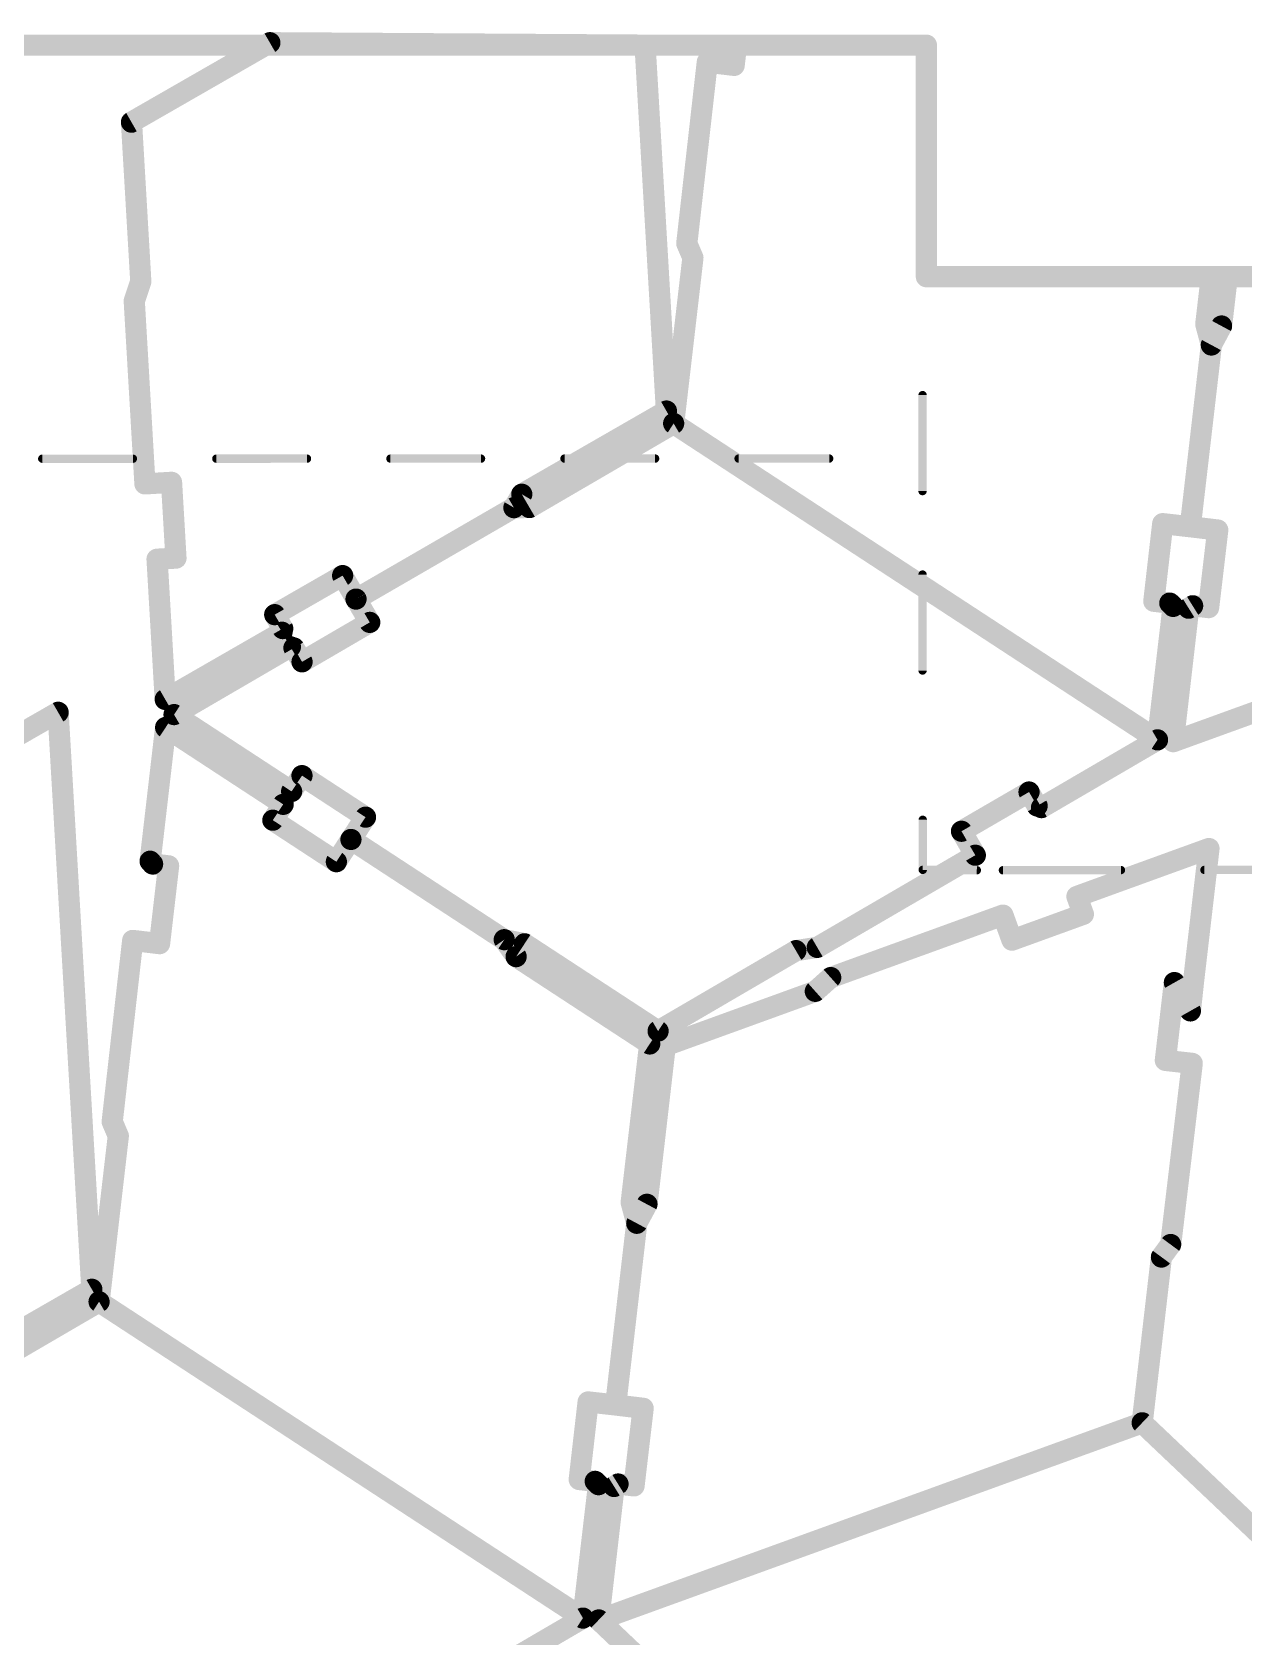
# Model space of a CAD drawing. Extents: x -0.1 to 87.3, y -0.2 to 54.9.
# Drawn here: x 53.95 to 68.46, y 35.63 to 54.86 of the extents above; entities that cross this region are included whole.
import ezdxf

# ---------------------------------------------------------------- set-up
doc = ezdxf.new("R2010")
doc.units = 0
doc.layers.add('115', color=53, linetype='CONTINUOUS')

msp = doc.modelspace()

# ---------------------------------------------------------------- linework, layer by layer
at = {"layer": '115'}
for points, const_width in [([(61.2881, 54.7), (53.0902, 54.7)], 0.254), ([(55.1358, 53.7771), (56.7937, 54.7294)], 0.254), ([(56.7937, 54.7294), (61.2881, 54.7)], 0.254), ([(62.3836, 54.7), (61.2881, 54.7)], 0.254), ([(61.2881, 54.7), (61.5444, 50.3158)], 0.254), ([(62.3554, 54.4574), (62.3836, 54.7)], 0.254), ([(64.6583, 54.7), (62.3836, 54.7)], 0.254), ([(64.6583, 51.925), (64.6583, 54.7)], 0.254), ([(61.7881, 52.3241), (62.0337, 54.4961)], 0.254), ([(62.0337, 54.4961), (62.3554, 54.4574)], 0.254), ([(55.2474, 51.8685), (55.1358, 53.7771)], 0.254), ([(61.8614, 52.1525), (61.7881, 52.3241)], 0.254), ([(61.6308, 50.1666), (61.8614, 52.1525)], 0.254), ([(55.169, 51.6335), (55.2474, 51.8685)], 0.254), ([(68.0716, 51.925), (64.6583, 51.925)], 0.254), ([(68.0716, 51.925), (68.0052, 51.3565)], 0.254), ([(68.2624, 51.925), (68.0716, 51.925)], 0.254), ([(68.2624, 51.925), (68.1943, 51.3345)], 0.254), ([(72.5675, 51.925), (68.2624, 51.925)], 0.254), ([(55.2971, 49.4427), (55.169, 51.6335)], 0.254), ([(68.0052, 51.3565), (68.072, 51.1067)], 0.254), ([(68.1943, 51.3345), (68.072, 51.1067)], 0.254), ([(68.072, 51.1067), (67.8192, 48.9291)], 0.254), ([(61.5444, 50.3158), (59.8114, 49.3188)], 0.254), ([(64.6125, 50.5062), (64.6125, 49.3562)], 0.1), ([(61.6308, 50.1666), (59.9037, 49.1594)], 0.254), ([(67.427, 46.3756), (61.6308, 50.1666)], 0.254), ([(54.067, 49.7444), (55.1524, 49.7446)], 0.1), ([(56.1524, 49.7448), (57.2378, 49.745)], 0.1), ([(58.2378, 49.7452), (59.3232, 49.7455)], 0.1), ([(60.3232, 49.7457), (61.4086, 49.7459)], 0.1), ([(62.4086, 49.7461), (63.494, 49.7463)], 0.1), ([(55.6157, 49.4613), (55.2971, 49.4427)], 0.254), ([(55.6687, 48.5533), (55.6157, 49.4613)], 0.254), ([(59.8114, 49.3188), (59.7171, 49.1578)], 0.254), ([(59.7171, 49.1578), (57.8257, 48.0622)], 0.254), ([(59.9037, 49.1594), (59.7171, 49.1578)], 0.254), ([(67.4896, 48.9661), (67.3829, 48.0362)], 0.254), ([(67.8192, 48.9291), (67.4896, 48.9661)], 0.254), ([(67.8192, 48.9291), (68.1486, 48.8896)], 0.254), ([(68.1486, 48.8896), (68.0394, 47.96)], 0.254), ([(55.4422, 48.54), (55.6687, 48.5533)], 0.254), ([(55.5402, 46.8602), (55.4422, 48.54)], 0.254), ([(67.616, 46.3536), (74.1266, 48.716)], 0.254), ([(57.6653, 48.3437), (56.8517, 47.8757)], 0.254), ([(57.8257, 48.0622), (57.6653, 48.3437)], 0.254), ([(64.6125, 48.3562), (64.6125, 47.2062)], 0.1), ([(57.8257, 48.0622), (57.99, 47.783)], 0.254), ([(67.3829, 48.0362), (67.5745, 48.0139)], 0.254), ([(67.6139, 47.9744), (67.427, 46.3756)], 0.254), ([(67.5745, 48.0139), (67.6139, 47.9744)], 0.254), ([(67.8004, 47.9528), (67.616, 46.3536)], 0.254), ([(67.8478, 47.9822), (67.8004, 47.9528)], 0.254), ([(68.0394, 47.96), (67.8478, 47.9822)], 0.254), ([(56.8517, 47.8757), (56.9479, 47.7085)], 0.254), ([(57.99, 47.783), (57.1792, 47.3102)], 0.254), ([(56.9389, 47.6648), (55.5402, 46.8602)], 0.254), ([(56.9479, 47.7085), (56.9389, 47.6648)], 0.254), ([(57.0397, 47.4908), (55.6458, 46.6779)], 0.254), ([(57.0821, 47.4768), (57.0397, 47.4908)], 0.254), ([(57.1792, 47.3102), (57.0821, 47.4768)], 0.254), ([(52.8609, 45.9041), (54.2568, 46.7057)], 0.254), ([(54.2568, 46.7057), (54.6611, 39.7916)], 0.254), ([(55.6458, 46.6779), (57.0542, 45.757)], 0.254), ([(55.359, 44.9211), (55.5451, 46.5239)], 0.254), ([(55.5451, 46.5239), (56.9532, 45.6027)], 0.254), ([(66.0371, 45.5635), (67.427, 46.3756)], 0.254), ([(57.0542, 45.757), (57.1784, 45.9469)], 0.254), ([(57.1784, 45.9469), (57.9396, 45.449)], 0.254), ([(65.0787, 45.28), (65.8879, 45.7504)], 0.254), ([(65.8879, 45.7504), (65.9851, 45.5838)], 0.254), ([(56.9532, 45.6027), (56.829, 45.4128)], 0.254), ([(57.9396, 45.449), (57.7649, 45.182)], 0.254), ([(65.9851, 45.5838), (66.0371, 45.5635)], 0.254), ([(56.829, 45.4128), (57.5902, 44.9149)], 0.254), ([(64.6148, 44.8176), (64.6148, 45.4176)], 0.1), ([(65.2447, 44.9928), (65.0787, 45.28)], 0.254), ([(57.5902, 44.9149), (57.7649, 45.182)], 0.254), ([(57.7649, 45.182), (59.6015, 43.9807)], 0.254), ([(68.0434, 45.0731), (66.4616, 44.4989)], 0.254), ([(67.8573, 43.4702), (68.0434, 45.0731)], 0.254), ([(55.3888, 44.8879), (55.359, 44.9211)], 0.254), ([(55.5804, 44.8656), (55.3888, 44.8879)], 0.254), ([(63.351, 43.8885), (65.2447, 44.9928)], 0.254), ([(55.4721, 43.9333), (55.5804, 44.8656)], 0.254), ([(65.2625, 44.8125), (64.6148, 44.8176)], 0.1), ([(65.575, 44.8125), (66.989, 44.8148)], 0.1), ([(67.989, 44.8165), (69.403, 44.8188)], 0.1), ([(66.4616, 44.4989), (66.539, 44.2856)], 0.254), ([(65.5752, 44.2753), (63.5122, 43.5268)], 0.254), ([(65.684, 43.9753), (65.5752, 44.2753)], 0.254), ([(66.539, 44.2856), (65.684, 43.9753)], 0.254), ([(54.9048, 41.8), (55.1504, 43.9719)], 0.254), ([(55.1504, 43.9719), (55.4721, 43.9333)], 0.254), ([(59.6015, 43.9807), (59.7437, 43.7779)], 0.254), ([(59.6015, 43.9807), (59.8444, 43.9318)], 0.254), ([(59.8444, 43.9318), (61.4444, 42.8853)], 0.254), ([(59.7437, 43.7779), (61.3437, 42.7313)], 0.254), ([(61.4444, 42.8853), (63.0953, 43.8496)], 0.254), ([(63.0953, 43.8496), (63.351, 43.8885)], 0.254), ([(63.5122, 43.5268), (63.3274, 43.3618)], 0.254), ([(63.3274, 43.3618), (61.5302, 42.7097)], 0.254), ([(67.5209, 42.5346), (67.6291, 43.4669)], 0.254), ([(67.6291, 43.4669), (67.8207, 43.1272)], 0.254), ([(67.8207, 43.1272), (67.8573, 43.4702)], 0.254), ([(61.3437, 42.7313), (61.122, 40.8324)], 0.254), ([(61.5302, 42.7097), (61.311, 40.8104)], 0.254), ([(67.8429, 42.4985), (67.5209, 42.5346)], 0.254), ([(67.5845, 40.3281), (67.8429, 42.4985)], 0.254), ([(54.9781, 41.6284), (54.9048, 41.8)], 0.254), ([(54.7475, 39.6424), (54.9781, 41.6284)], 0.254), ([(61.122, 40.8324), (61.1887, 40.5826)], 0.254), ([(61.311, 40.8104), (61.1887, 40.5826)], 0.254), ([(61.1887, 40.5826), (60.936, 38.405)], 0.254), ([(67.4738, 40.1778), (67.5845, 40.3281)], 0.254), ([(67.2433, 38.1919), (67.4738, 40.1778)], 0.254), ([(54.6611, 39.7916), (52.9281, 38.7947)], 0.254), ([(54.7475, 39.6424), (53.0204, 38.6353)], 0.254), ([(60.5437, 35.8514), (54.7475, 39.6424)], 0.254), ([(60.6063, 38.442), (60.4996, 37.5121)], 0.254), ([(60.936, 38.405), (60.6063, 38.442)], 0.254), ([(60.936, 38.405), (61.2653, 38.3655)], 0.254), ([(61.2653, 38.3655), (61.1561, 37.4358)], 0.254), ([(60.7328, 35.8295), (67.2433, 38.1919)], 0.254), ([(67.2433, 38.1919), (68.6937, 36.8158)], 0.254), ([(60.4996, 37.5121), (60.6912, 37.4898)], 0.254), ([(60.7306, 37.4503), (60.5437, 35.8514)], 0.254), ([(60.6912, 37.4898), (60.7306, 37.4503)], 0.254), ([(60.9171, 37.4286), (60.7328, 35.8295)], 0.254), ([(60.9645, 37.4581), (60.9171, 37.4286)], 0.254), ([(61.1561, 37.4358), (60.9645, 37.4581)], 0.254), ([(59.1538, 35.0394), (60.5437, 35.8514)], 0.254), ([(61.8997, 34.7206), (60.7328, 35.8295)], 0.254)]:
    msp.add_lwpolyline(points, dxfattribs=dict(at, const_width=const_width))
for points, const_width in [([(56.7941, 54.7929, 1), (56.7933, 54.6659)], 0.127), ([(56.8253, 54.6743, 1), (56.762, 54.7844)], 0.127), ([(61.2881, 54.7635, 1), (61.2881, 54.6365)], 0.127), ([(61.3514, 54.7037, 1), (61.2247, 54.6963)], 0.127), ([(61.2876, 54.6365, 1), (61.2885, 54.7635)], 0.127), ([(61.2881, 54.6365, 1), (61.2881, 54.7635)], 0.127), ([(62.3836, 54.7635, 1), (62.3836, 54.6365)], 0.127), ([(62.4467, 54.6927, 1), (62.3205, 54.7073)], 0.127), ([(62.3836, 54.6365, 1), (62.3836, 54.7635)], 0.127), ([(64.7218, 54.7, 1), (64.5948, 54.7)], 0.127), ([(64.6583, 54.6365, 1), (64.6583, 54.7635)], 0.127), ([(62.0413, 54.5591, 1), (62.0262, 54.433)], 0.127), ([(62.0968, 54.4889, 1), (61.9706, 54.5032)], 0.127), ([(62.2924, 54.4647, 1), (62.4185, 54.4501)], 0.127), ([(62.3479, 54.3944, 1), (62.363, 54.5205)], 0.127), ([(55.1992, 53.7808, 1), (55.0724, 53.7734)], 0.127), ([(55.1042, 53.8322, 1), (55.1674, 53.722)], 0.127), ([(61.8465, 52.3491, 1), (61.7297, 52.2992)], 0.127), ([(61.725, 52.3313, 1), (61.8512, 52.317)], 0.127), ([(61.9244, 52.1452, 1), (61.7983, 52.1599)], 0.127), ([(61.803, 52.1276, 1), (61.9198, 52.1775)], 0.127), ([(55.184, 51.8648, 1), (55.3108, 51.8722)], 0.127), ([(55.3076, 51.8484, 1), (55.1872, 51.8886)], 0.127), ([(64.6583, 51.9885, 1), (64.6583, 51.8615)], 0.127), ([(64.5948, 51.925, 1), (64.7218, 51.925)], 0.127), ([(68.0716, 51.9885, 1), (68.0716, 51.8615)], 0.127), ([(68.1347, 51.9176, 1), (68.0085, 51.9324)], 0.127), ([(68.0716, 51.8615, 1), (68.0716, 51.9885)], 0.127), ([(68.2624, 51.9885, 1), (68.2624, 51.8615)], 0.127), ([(68.3255, 51.9177, 1), (68.1993, 51.9323)], 0.127), ([(68.2624, 51.8615, 1), (68.2624, 51.9885)], 0.127), ([(55.2324, 51.6372, 1), (55.1056, 51.6298)], 0.127), ([(55.1087, 51.6536, 1), (55.2292, 51.6134)], 0.127), ([(68.0666, 51.3729, 1), (67.9439, 51.3401)], 0.127), ([(67.9422, 51.3638, 1), (68.0683, 51.3491)], 0.127), ([(68.1312, 51.3418, 1), (68.2573, 51.3273)], 0.127), ([(68.2502, 51.3045, 1), (68.1383, 51.3646)], 0.127), ([(68.0161, 51.1367, 1), (68.128, 51.0767)], 0.127), ([(68.1351, 51.0994, 1), (68.0089, 51.114)], 0.127), ([(68.0107, 51.0903, 1), (68.1334, 51.1231)], 0.127), ([(61.5761, 50.2607, 1), (61.5127, 50.3708)], 0.127), ([(64.6375, 50.5062, 1), (64.5875, 50.5062)], 0.05), ([(61.481, 50.3121, 1), (61.6078, 50.3195)], 0.127), ([(61.6656, 50.2197, 1), (61.5961, 50.1134)], 0.127), ([(61.5677, 50.1739, 1), (61.6939, 50.1592)], 0.127), ([(61.6628, 50.1117, 1), (61.5988, 50.2214)], 0.127), ([(54.067, 49.7694, 1), (54.067, 49.7194)], 0.05), ([(55.1524, 49.7196, 1), (55.1524, 49.7696)], 0.05), ([(56.1524, 49.7698, 1), (56.1524, 49.7198)], 0.05), ([(57.2378, 49.72, 1), (57.2378, 49.77)], 0.05), ([(58.2378, 49.7702, 1), (58.2378, 49.7202)], 0.05), ([(59.3232, 49.7205, 1), (59.3232, 49.7705)], 0.05), ([(60.3232, 49.7707, 1), (60.3232, 49.7207)], 0.05), ([(61.4086, 49.7209, 1), (61.4086, 49.7709)], 0.05), ([(62.4086, 49.7711, 1), (62.4086, 49.7211)], 0.05), ([(63.494, 49.7213, 1), (63.494, 49.7713)], 0.05), ([(55.2934, 49.5061, 1), (55.3008, 49.3793)], 0.127), ([(55.2337, 49.439, 1), (55.3605, 49.4464)], 0.127), ([(55.679, 49.465, 1), (55.5523, 49.4576)], 0.127), ([(55.6194, 49.3979, 1), (55.6119, 49.5247)], 0.127), ([(59.7797, 49.3738, 1), (59.843, 49.2637)], 0.127), ([(59.8662, 49.2867, 1), (59.7566, 49.3509)], 0.127), ([(59.7166, 49.2213, 1), (59.7177, 49.0943)], 0.127), ([(59.6623, 49.1898, 1), (59.7719, 49.1257)], 0.127), ([(59.7489, 49.1028, 1), (59.6853, 49.2127)], 0.127), ([(59.8717, 49.2143, 1), (59.9357, 49.1045)], 0.127), ([(59.9042, 49.0959, 1), (59.9031, 49.2229)], 0.127), ([(64.5875, 49.3562, 1), (64.6375, 49.3562)], 0.05), ([(67.4967, 49.0292, 1), (67.4825, 48.903)], 0.127), ([(67.5527, 48.9589, 1), (67.4265, 48.9733)], 0.127), ([(67.8268, 48.9922, 1), (67.8117, 48.8661)], 0.127), ([(67.8122, 48.866, 1), (67.8263, 48.9922)], 0.127), ([(67.7562, 48.9364, 1), (67.8823, 48.9218)], 0.127), ([(68.2117, 48.8822, 1), (68.0855, 48.897)], 0.127), ([(68.141, 48.8265, 1), (68.1562, 48.9526)], 0.127), ([(55.5056, 48.5437, 1), (55.3788, 48.5363)], 0.127), ([(55.4385, 48.6034, 1), (55.4459, 48.4766)], 0.127), ([(55.6724, 48.4899, 1), (55.665, 48.6167)], 0.127), ([(55.6053, 48.5496, 1), (55.7321, 48.557)], 0.127), ([(57.7204, 48.3752, 1), (57.6101, 48.3123)], 0.127), ([(57.6969, 48.2887, 1), (57.6336, 48.3988)], 0.127), ([(64.6375, 48.3562, 1), (64.5875, 48.3562)], 0.05), ([(57.8804, 48.0944, 1), (57.771, 48.03)], 0.127), ([(57.7939, 48.1172, 1), (57.8575, 48.0073)], 0.127), ([(57.7705, 48.0308, 1), (57.8809, 48.0937)], 0.127), ([(67.3902, 48.0992, 1), (67.3756, 47.9731)], 0.127), ([(67.3198, 48.0434, 1), (67.446, 48.0289)], 0.127), ([(67.6195, 48.0588, 1), (67.5295, 47.9691)], 0.127), ([(67.677, 47.967, 1), (67.5508, 47.9818)], 0.127), ([(67.5672, 47.9509, 1), (67.5818, 48.077)], 0.127), ([(67.569, 47.9296, 1), (67.6589, 48.0193)], 0.127), ([(67.8635, 47.9455, 1), (67.7373, 47.96)], 0.127), ([(67.8551, 48.0453, 1), (67.8405, 47.9191)], 0.127), ([(67.8813, 47.9283, 1), (67.8143, 48.0361)], 0.127), ([(68.0321, 47.8969, 1), (68.0467, 48.023)], 0.127), ([(56.9067, 47.9074, 1), (56.7966, 47.844)], 0.127), ([(56.82, 47.9307, 1), (56.8834, 47.8206)], 0.127), ([(58.022, 47.7281, 1), (57.9581, 47.8378)], 0.127), ([(67.7669, 48.0067, 1), (67.8339, 47.8988)], 0.127), ([(67.9763, 47.9674, 1), (68.1025, 47.9526)], 0.127), ([(56.8767, 47.6775, 1), (57.0011, 47.6521)], 0.127), ([(57.0101, 47.6958, 1), (56.8857, 47.7213)], 0.127), ([(56.8928, 47.6769, 1), (57.0029, 47.7402)], 0.127), ([(56.9706, 47.6098, 1), (56.9072, 47.7198)], 0.127), ([(57.9353, 47.7508, 1), (58.0448, 47.8152)], 0.127), ([(57.0596, 47.5511, 1), (57.0198, 47.4305)], 0.127), ([(57.0717, 47.4359, 1), (57.0077, 47.5456)], 0.127), ([(57.1369, 47.5088, 1), (57.0272, 47.4448)], 0.127), ([(57.0622, 47.4165, 1), (57.102, 47.5371)], 0.127), ([(57.1473, 47.365, 1), (57.2112, 47.2553)], 0.127), ([(57.1244, 47.2782, 1), (57.2341, 47.3422)], 0.127), ([(64.5875, 47.2062, 1), (64.6375, 47.2062)], 0.05), ([(55.5086, 46.9152, 1), (55.5719, 46.8051)], 0.127), ([(55.4768, 46.8565, 1), (55.6036, 46.8639)], 0.127), ([(54.3202, 46.7094, 1), (54.1934, 46.702)], 0.127), ([(54.2885, 46.6506, 1), (54.2252, 46.7608)], 0.127), ([(55.6805, 46.7311, 1), (55.611, 46.6248)], 0.127), ([(55.6138, 46.7328, 1), (55.6778, 46.6231)], 0.127), ([(55.5798, 46.5771, 1), (55.5103, 46.4708)], 0.127), ([(55.6081, 46.5166, 1), (55.482, 46.5313)], 0.127), ([(67.3639, 46.3829, 1), (67.4901, 46.3682)], 0.127), ([(67.3923, 46.3224, 1), (67.4618, 46.4287)], 0.127), ([(67.4591, 46.3207, 1), (67.395, 46.4304)], 0.127), ([(67.5944, 46.4133, 1), (67.6377, 46.2939)], 0.127), ([(67.553, 46.3609, 1), (67.6791, 46.3463)], 0.127), ([(57.2131, 46.0001, 1), (57.1436, 45.8938)], 0.127), ([(57.2315, 45.9122, 1), (57.1252, 45.9817)], 0.127), ([(57.001, 45.7918, 1), (57.1073, 45.7223)], 0.127), ([(57.0194, 45.7039, 1), (57.0889, 45.8102)], 0.127), ([(65.9428, 45.7824, 1), (65.8331, 45.7184)], 0.127), ([(65.9198, 45.6955, 1), (65.856, 45.8053)], 0.127), ([(57.0064, 45.5679, 1), (56.9001, 45.6374)], 0.127), ([(56.9184, 45.5495, 1), (56.988, 45.6558)], 0.127), ([(57.9927, 45.4143, 1), (57.8864, 45.4838)], 0.127), ([(66.0081, 45.643, 1), (65.962, 45.5246)], 0.127), ([(65.9302, 45.5518, 1), (66.0399, 45.6158)], 0.127), ([(66.0051, 45.6184, 1), (66.0691, 45.5087)], 0.127), ([(66.014, 45.5044, 1), (66.0602, 45.6227)], 0.127), ([(56.8638, 45.4659, 1), (56.7943, 45.3596)], 0.127), ([(56.7759, 45.4475, 1), (56.8822, 45.378)], 0.127), ([(57.9048, 45.3959, 1), (57.9743, 45.5022)], 0.127), ([(64.6398, 45.4176, 1), (64.5898, 45.4176)], 0.05), ([(65.1337, 45.3118, 1), (65.0237, 45.2482)], 0.127), ([(65.0468, 45.3349, 1), (65.1106, 45.2251)], 0.127), ([(57.7997, 45.2351, 1), (57.7301, 45.1288)], 0.127), ([(57.7118, 45.2167, 1), (57.818, 45.1472)], 0.127), ([(57.818, 45.1472, 1), (57.7118, 45.2167)], 0.127), ([(68.1065, 45.0657, 1), (67.9803, 45.0804)], 0.127), ([(68.065, 45.0134, 1), (68.0217, 45.1327)], 0.127), ([(55.4063, 44.9635, 1), (55.3117, 44.8787)], 0.127), ([(55.3961, 44.9509, 1), (55.3815, 44.8248)], 0.127), ([(57.5371, 44.9497, 1), (57.6434, 44.8802)], 0.127), ([(57.5555, 44.8618, 1), (57.625, 44.9681)], 0.127), ([(65.1897, 44.961, 1), (65.2997, 45.0246)], 0.127), ([(65.2767, 44.9379, 1), (65.2127, 45.0477)], 0.127), ([(55.2959, 44.9284, 1), (55.4221, 44.9138)], 0.127), ([(55.3415, 44.8455, 1), (55.4361, 44.9303)], 0.127), ([(55.6434, 44.8583, 1), (55.5173, 44.8729)], 0.127), ([(55.573, 44.8025, 1), (55.5877, 44.9287)], 0.127), ([(64.615, 44.8426, 1), (64.6146, 44.7926)], 0.05), ([(64.5898, 44.8176, 1), (64.6398, 44.8176)], 0.05), ([(65.2623, 44.7875, 1), (65.2627, 44.8375)], 0.05), ([(65.575, 44.8375, 1), (65.575, 44.7875)], 0.05), ([(66.9891, 44.7898, 1), (66.989, 44.8398)], 0.05), ([(67.989, 44.8415, 1), (67.9891, 44.7915)], 0.05), ([(66.5213, 44.5205, 1), (66.4019, 44.4772)], 0.127), ([(66.44, 44.5585, 1), (66.4833, 44.4392)], 0.127), ([(65.6349, 44.297, 1), (65.5155, 44.2537)], 0.127), ([(65.5968, 44.2156, 1), (65.5535, 44.335)], 0.127), ([(66.4793, 44.2639, 1), (66.5987, 44.3072)], 0.127), ([(66.5607, 44.2259, 1), (66.5174, 44.3453)], 0.127), ([(55.158, 44.035, 1), (55.1429, 43.9089)], 0.127), ([(55.2135, 43.9648, 1), (55.0874, 43.9791)], 0.127), ([(55.4646, 43.8702, 1), (55.4797, 43.9963)], 0.127), ([(59.6535, 44.0172, 1), (59.5495, 43.9443)], 0.127), ([(59.6141, 44.043, 1), (59.589, 43.9185)], 0.127), ([(59.5668, 43.9276, 1), (59.6363, 44.0339)], 0.127), ([(59.8791, 43.985, 1), (59.8096, 43.8787)], 0.127), ([(59.8318, 43.8696, 1), (59.8569, 43.9941)], 0.127), ([(65.6624, 44.035, 1), (65.7057, 43.9156)], 0.127), ([(65.6243, 43.9537, 1), (65.7437, 43.997)], 0.127), ([(55.4091, 43.9406, 1), (55.5352, 43.926)], 0.127), ([(59.7784, 43.831, 1), (59.7089, 43.7247)], 0.127), ([(59.6916, 43.7414, 1), (59.7957, 43.8143)], 0.127), ([(63.0858, 43.9123, 1), (63.1049, 43.7868)], 0.127), ([(63.1274, 43.7947, 1), (63.0633, 43.9044)], 0.127), ([(63.319, 43.9433, 1), (63.383, 43.8336)], 0.127), ([(63.3605, 43.8257, 1), (63.3414, 43.9513)], 0.127), ([(63.5545, 43.4794, 1), (63.4699, 43.5741)], 0.127), ([(63.2851, 43.4092, 1), (63.3696, 43.3145)], 0.127), ([(63.349, 43.3021, 1), (63.3057, 43.4215)], 0.127), ([(63.4905, 43.5865, 1), (63.5339, 43.4671)], 0.127), ([(67.6844, 43.4981, 1), (67.5738, 43.4357)], 0.127), ([(67.6922, 43.4596, 1), (67.566, 43.4743)], 0.127), ([(67.7942, 43.4775, 1), (67.9204, 43.4629)], 0.127), ([(67.9205, 43.4635, 1), (67.7942, 43.4769)], 0.127), ([(67.7576, 43.1339, 1), (67.8838, 43.1205)], 0.127), ([(67.7654, 43.096, 1), (67.876, 43.1584)], 0.127), ([(61.4124, 42.9402, 1), (61.4764, 42.8305)], 0.127), ([(61.4096, 42.8322, 1), (61.4792, 42.9385)], 0.127), ([(61.4068, 42.724, 1), (61.2806, 42.7387)], 0.127), ([(61.3089, 42.6782, 1), (61.3784, 42.7845)], 0.127), ([(61.5085, 42.7694, 1), (61.5518, 42.65)], 0.127), ([(61.5932, 42.7024, 1), (61.4671, 42.717)], 0.127), ([(67.528, 42.5977, 1), (67.5138, 42.4715)], 0.127), ([(67.4578, 42.5419, 1), (67.584, 42.5273)], 0.127), ([(67.9059, 42.491, 1), (67.7798, 42.506)], 0.127), ([(67.8358, 42.4354, 1), (67.85, 42.5616)], 0.127), ([(54.9632, 41.8249, 1), (54.8464, 41.7751)], 0.127), ([(54.8417, 41.8071, 1), (54.9679, 41.7929)], 0.127), ([(55.0411, 41.6211, 1), (54.915, 41.6357)], 0.127), ([(54.9197, 41.6035, 1), (55.0365, 41.6533)], 0.127), ([(61.1833, 40.8488, 1), (61.0606, 40.816)], 0.127), ([(61.0589, 40.8397, 1), (61.185, 40.825)], 0.127), ([(61.2479, 40.8177, 1), (61.3741, 40.8031)], 0.127), ([(61.3669, 40.7804, 1), (61.255, 40.8404)], 0.127), ([(61.1328, 40.6126, 1), (61.2447, 40.5525)], 0.127), ([(61.2518, 40.5752, 1), (61.1257, 40.5899)], 0.127), ([(61.1274, 40.5662, 1), (61.2501, 40.599)], 0.127), ([(67.5214, 40.3356, 1), (67.6475, 40.3206)], 0.127), ([(67.6356, 40.2904, 1), (67.5333, 40.3657)], 0.127), ([(67.4227, 40.2155, 1), (67.525, 40.1402)], 0.127), ([(67.5369, 40.1705, 1), (67.4107, 40.1852)], 0.127), ([(54.5977, 39.7879, 1), (54.7245, 39.7953)], 0.127), ([(54.6928, 39.7366, 1), (54.6294, 39.8467)], 0.127), ([(54.7823, 39.6956, 1), (54.7128, 39.5893)], 0.127), ([(54.6844, 39.6498, 1), (54.8106, 39.6351)], 0.127), ([(54.7795, 39.5876, 1), (54.7155, 39.6973)], 0.127), ([(60.6134, 38.5051, 1), (60.5992, 38.3789)], 0.127), ([(60.6694, 38.4347, 1), (60.5432, 38.4492)], 0.127), ([(60.9435, 38.468, 1), (60.9284, 38.3419)], 0.127), ([(60.8729, 38.4123, 1), (60.999, 38.3977)], 0.127), ([(60.9289, 38.3419, 1), (60.943, 38.4681)], 0.127), ([(61.3284, 38.3581, 1), (61.2022, 38.3729)], 0.127), ([(61.2577, 38.3024, 1), (61.2729, 38.4285)], 0.127), ([(67.287, 38.2379, 1), (67.1996, 38.1458)], 0.127), ([(67.2649, 38.1322, 1), (67.2216, 38.2515)], 0.127), ([(67.1802, 38.1992, 1), (67.3064, 38.1845)], 0.127), ([(60.4365, 37.5193, 1), (60.5627, 37.5048)], 0.127), ([(60.507, 37.5751, 1), (60.4923, 37.449)], 0.127), ([(60.7362, 37.5347, 1), (60.6462, 37.445)], 0.127), ([(60.7937, 37.4429, 1), (60.6676, 37.4577)], 0.127), ([(60.6839, 37.4267, 1), (60.6985, 37.5529)], 0.127), ([(60.6857, 37.4054, 1), (60.7756, 37.4951)], 0.127), ([(60.8836, 37.4826, 1), (60.9506, 37.3747)], 0.127), ([(60.9802, 37.4214, 1), (60.854, 37.4359)], 0.127), ([(60.9718, 37.5212, 1), (60.9572, 37.395)], 0.127), ([(60.998, 37.4041, 1), (60.931, 37.512)], 0.127), ([(61.093, 37.4432, 1), (61.2192, 37.4284)], 0.127), ([(61.1488, 37.3728, 1), (61.1634, 37.4989)], 0.127), ([(60.509, 35.7983, 1), (60.5785, 35.9046)], 0.127), ([(60.5758, 35.7966, 1), (60.5117, 35.9062)], 0.127), ([(60.4807, 35.8588, 1), (60.6068, 35.844)], 0.127), ([(60.7765, 35.8755, 1), (60.689, 35.7834)], 0.127), ([(60.7111, 35.8892, 1), (60.7544, 35.7698)], 0.127), ([(60.6697, 35.8368, 1), (60.7958, 35.8222)], 0.127)]:
    msp.add_lwpolyline(points, format="xyb", dxfattribs=dict(at, const_width=const_width))

doc.saveas('drawing.dxf')
